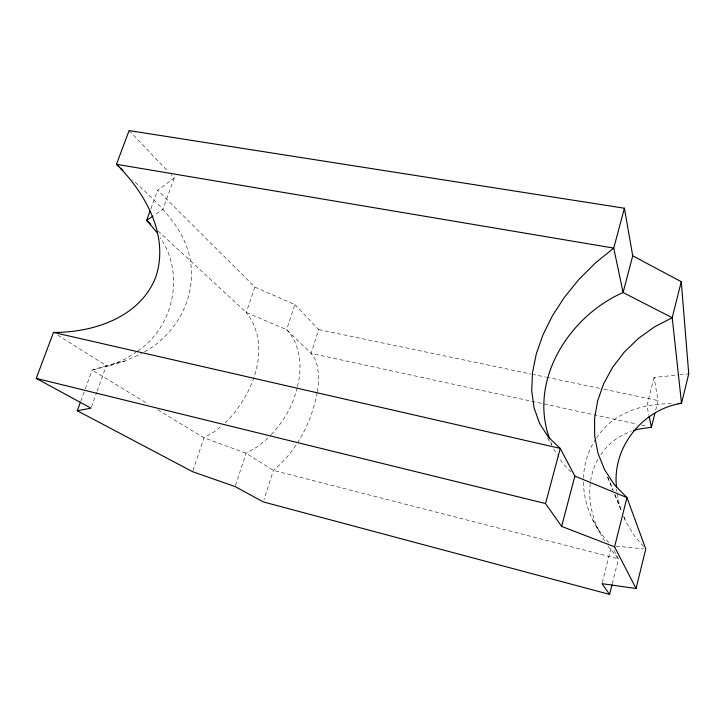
<?xml version="1.0" encoding="UTF-8"?>
<svg xmlns="http://www.w3.org/2000/svg" width="725" height="725" viewBox="0 0 725 725"><rect width="100%" height="100%" fill="white"/><g stroke="black" fill="none" stroke-linecap="round" stroke-linejoin="round"><path stroke-width="0.54" stroke-dasharray="3.62 2.72" d="M317.151 392.642C311.587 422.231 296.761 450.959 273.416 470.38L263.945 499.806M317.314 391.6L318.275 385.356L318.565 374.97L317.396 366.007L314.858 358.739L311.07 353.365L286.629 329.621L246.282 312.511L158.277 231.112M297.187 387.667C292.972 405.23 283.801 421.678 271.195 434.601M297.458 386.597C302.397 367.421 300.766 344.656 286.629 329.621L294.858 304.554L254.856 287.1L157.642 190.204L174.254 177.969L171.145 174.707M612.281 583.634L618.488 558.848L613.06 548.562M655.681 410.178L658.082 400.581L654.032 377.435L678.673 374.907M602.294 582.601L611.311 546.84M654.032 377.435L646.89 405.737L648.929 415.416M294.858 304.554L318.719 329.594L311.07 353.365L637.048 424.125M235.462 485.505L246.065 453.225L256.541 447.307L266.583 439.413L270.425 435.399M192.922 470.625L203.988 437.837L214.428 431.728L221.95 425.657M254.856 287.1L246.282 312.511C272.863 346.36 252.889 395.923 225.23 422.811M91.377 407.106L96.76 392.216M97.15 391.147L106.385 365.618L124.718 361.068L141.71 353.737M174.254 177.969L162.889 209.389L153.872 215.488M80.729 401.378L84.907 389.896M85.287 388.854L92.129 370.067L106.385 365.618L56.305 334.207M150.827 208.927L157.642 190.204M595.932 438.924C588.093 450.27 584.06 464.009 583.471 477.693M596.503 437.982C612.997 412.271 644.507 402.846 673.706 403.843M597.862 459.414C583.888 484.871 589.135 517.251 604.659 540.814M600.907 454.729C607.804 443.8 618.942 435.489 631.212 431.529M136.862 351.58L125.987 358.676L109.702 365.708L92.129 370.067L148.063 403.952M137.768 350.991C173.719 326.939 185.147 273.814 160.325 237.9M144.538 351.879C173.656 335.847 193.249 303.449 191.337 269.917C189.714 231.239 158.956 204.024 132.485 179.845M109.702 365.708L124.718 361.068M679.787 374.789L688.75 373.873M615.996 546.179L643.555 548.789M318.719 329.594L530.963 373.991M532.068 374.227L545.336 377M546.442 377.227L599.502 388.328M603.916 389.252L658.082 400.581M641.471 425.086L646.999 426.282M157.706 409.797L203.988 437.837L246.065 453.225L273.416 470.38L618.488 558.848L608.012 546.333M129.104 130.591L168.028 171.435M571.001 472.02L562.509 463.039L557.824 455.545M643.564 546.469L634.765 536.328L626.074 522.208L623.545 516.037M608.773 542.508C592.606 525.58 582.755 502.307 583.498 478.763M553.728 448.974L557.235 454.602M547.719 438.181L551.517 445.087M592.751 520.033L599.629 532.531M607.731 477.186L613.214 490.598M614.909 494.731L621.597 511.134M607.55 476.932L613.024 490.308M614.7 494.432L621.86 511.923M623.627 516.173L626.074 522.208M550.81 441.869L551.979 444.951M617.075 493.589L619.966 507.11M616.558 489.275L616.631 491.505"/><path stroke-width="1.09" d="M612.009 584.713L609.589 594.409L602.022 583.679L636.061 588.528L645.767 548.997L626.962 497.595L614.302 484.599L604.596 469.728L598.034 453.46L594.681 436.251L594.563 418.579L597.618 400.889L603.717 383.625L612.697 367.203L624.334 352.033L638.362 338.493L654.439 326.939L672.211 317.704L681.264 281.699L632.735 255.834L624.397 208.22L129.104 130.591L116.48 164.294C145.335 192.859 169.387 235.244 155.902 276.705C140.405 317.314 93.561 332.603 53.469 332.431L36.25 378.387L90.988 408.166L77.303 410.767L80.348 402.42M633.351 430.768L637.619 429.254L651.412 427.243L654.883 413.377M636.061 588.528L614.573 546.831L626.962 497.595L574.862 476.098L560.253 448.413L548.317 437.066L539.581 423.391L534.053 407.822L531.724 390.784L532.494 372.695L536.283 353.936L542.952 334.877L552.368 315.892L564.367 297.341L578.749 279.596L595.298 263.048L613.749 248.104L624.397 208.22M614.573 546.831L561.639 526.404L574.862 476.098M632.735 255.834L623.092 292.538C569.27 316.055 528.153 380.326 549.641 438.779M561.639 526.404L545.535 503.558L560.253 448.413L53.469 332.431M150.066 211.002L146.658 220.364L157.561 233.169M152.975 216.095L146.658 220.364L150.809 224.206M678.174 403.526L681.527 403.29L688.75 373.873L681.264 281.699M36.25 378.387L545.535 503.558M609.589 594.409L263.275 501.908L235.108 486.584L192.569 471.685L77.303 410.767M118.882 166.623L116.48 164.294L613.749 248.104L623.092 292.538L672.211 317.704L681.527 403.29C642.495 409.389 612.045 447.497 616.486 487.046M120.477 168.182L122.878 170.511M649.156 416.494L651.412 427.243"/></g></svg>
